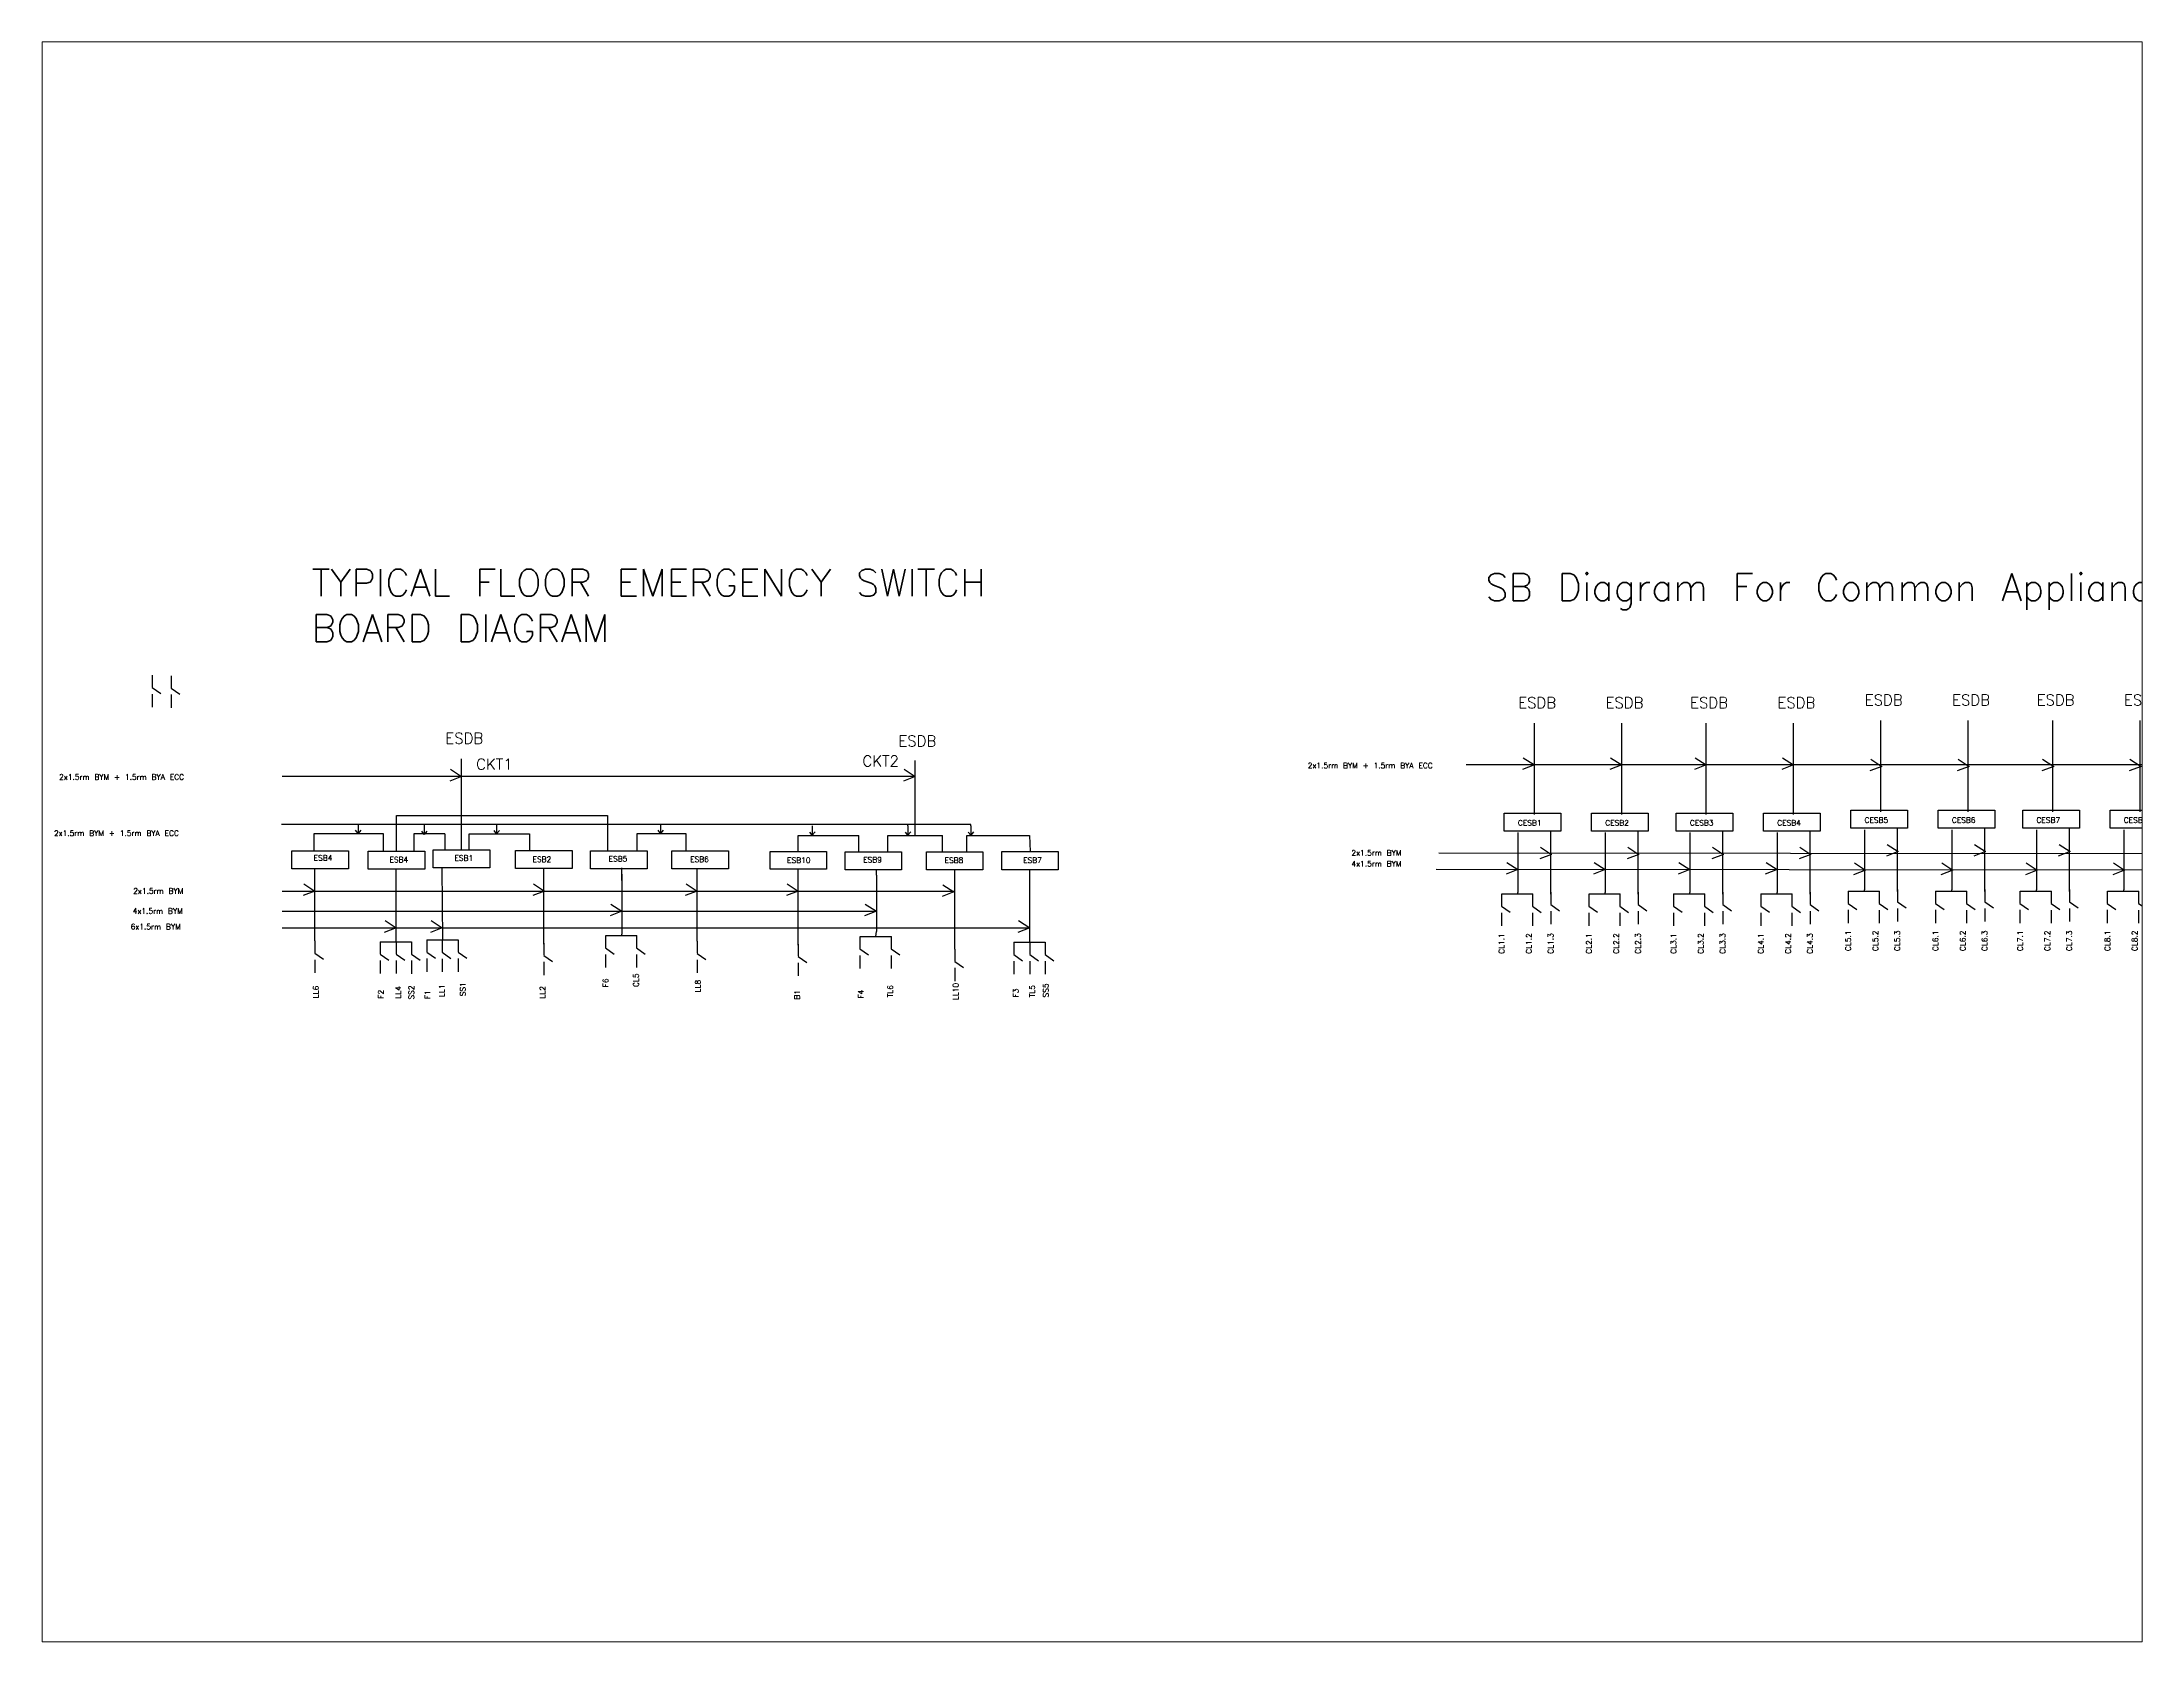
# Paper-space layout 'Layout2' of a CAD drawing. Header units: inches. Extents: x 1.05 to 9.45, y 0.8 to 7.2.
# The model-space entities are those that its viewports show. They can reach past a viewport. Long polylines and large blocks are cut down to what shows.
import ezdxf

# ---------------------------------------------------------------- set-up
doc = ezdxf.new("R2010")
doc.units = ezdxf.units.IN
doc.header["$MEASUREMENT"] = 0
doc.layers.add('Legend', color=50, linetype='Continuous')
doc.styles.get("Standard").update_dxf_attribs({"font": 'txt.shx', "bigfont": '@extfont2.shx'})

# ---------------------------------------------------------------- blocks, each defined once
blk = doc.blocks.new('K')
for p, q in [((0, -2.22), (0, -4.46)), ((0, -4.48), (1.59, -5.6)), ((0, -5.67), (0, -8.07))]:
    blk.add_line(p, q)
blk = doc.blocks.new('Arrow')
for p, q in [((0, 0), (-2.16, -0.85)), ((-2.02, 1.32), (0, 0))]:
    blk.add_line(p, q)

msp = doc.modelspace()

# ---------------------------------------------------------------- linework, layer by layer
for p, q in [((238.7, 8.78), (238.7, 25.49)), ((254.7, 8.78), (254.7, 25.49)), ((270.2, 8.78), (270.2, 25.49)), ((286.2, 8.78), (286.2, 25.49)), ((302.2, 9.28), (302.2, 25.99)), ((318.2, 9.28), (318.2, 25.99)), ((333.7, 9.28), (333.7, 25.99)), ((349.7, 9.28), (349.7, 25.99)), ((42.15, 2.28), (42.15, 18.99)), ((125.26, 4.96), (125.26, 18.68)), ((30.23, 2.06), (30.23, 8.57)), ((30.23, 8.57), (68.87, 8.57)), ((68.87, 8.57), (68.87, 2.13)), ((15.17, 2.2), (15.17, 5.27)), ((15.17, 5.27), (18.93, 5.27)), ((18.93, 5.27), (27.82, 5.27)), ((18.93, 5.27), (27.82, 5.27)), ((27.82, 5.27), (27.82, 2.12)), ((39.12, 5.22), (33.4, 5.22)), ((33.4, 5.22), (33.4, 2.06)), ((39.12, 5.22), (39.12, 2.28)), ((43.54, 2.28), (43.54, 5.22)), ((43.54, 5.22), (54.6, 5.22)), ((44.3, 5.22), (53.19, 5.22)), ((54.6, 5.22), (54.6, 2.21)), ((74.33, 2.13), (74.33, 5.28)), ((74.33, 5.28), (83.22, 5.28)), ((74.33, 5.28), (83.22, 5.28)), ((83.22, 5.28), (83.22, 2.13)), ((103.85, 2.03), (103.85, 4.96)), ((103.85, 4.96), (114.94, 4.96)), ((114.92, 1.95), (114.94, 4.96)), ((120.23, 4.96), (130.29, 4.96)), ((120.23, 1.95), (120.23, 4.96)), ((130.29, 1.95), (130.29, 4.96)), ((134.7, 4.96), (146.19, 4.96)), ((134.7, 1.95), (134.7, 4.96)), ((146.19, 4.96), (146.3, 1.97)), ((235.68, 5.48), (235.68, -4.83)), ((235.68, 5.48), (235.68, -4.83)), ((241.72, -5.83), (241.72, 5.63)), ((251.68, 5.48), (251.68, -4.83)), ((251.68, 5.48), (251.68, -4.83)), ((257.72, -5.83), (257.72, 5.63)), ((267.18, 5.48), (267.18, -4.83)), ((267.18, 5.48), (267.18, -4.83)), ((273.22, -5.83), (273.22, 5.63)), ((283.18, 5.48), (283.18, -4.83)), ((283.18, 5.48), (283.18, -4.83)), ((289.22, -5.83), (289.22, 5.63)), ((299.18, 5.98), (299.18, -4.33)), ((299.18, 5.98), (299.18, -4.33)), ((305.22, -5.33), (305.22, 6.13)), ((315.18, 5.98), (315.18, -4.33)), ((315.18, 5.98), (315.18, -4.33)), ((321.22, -5.33), (321.22, 6.13)), ((330.68, 5.98), (330.68, -4.33)), ((330.68, 5.98), (330.68, -4.33)), ((336.72, -5.33), (336.72, 6.13)), ((346.68, 5.98), (346.68, -4.33)), ((346.68, 5.98), (346.68, -4.33)), ((146.3, 1.97), (146.3, 1.97)), ((15.3, -14.37), (15.3, -1.16)), ((30.16, -1.33), (30.16, -1.23)), ((30.16, -14.53), (30.16, -1.33)), ((30.16, -1.33), (30.16, -1.33)), ((38.52, -1.01), (38.64, -14.21)), ((57.22, -12.56), (57.22, -1.09)), ((71.53, -3.32), (71.53, -1)), ((71.53, -2.16), (71.53, -12.47)), ((71.53, -2.16), (71.53, -12.47)), ((85.31, -14.4), (85.31, -1.2)), ((103.85, -12.73), (103.85, -1.26)), ((118.16, -2.34), (118.16, -1.34)), ((118.16, -2.34), (118.16, -12.65)), ((118.16, -2.34), (118.16, -12.65)), ((132.5, -15.89), (132.5, -1.34)), ((146.24, -1.42), (146.24, -1.33)), ((146.24, -14.63), (146.24, -1.42)), ((146.24, -1.42), (146.24, -1.42)), ((232.72, -5.76), (238.43, -5.76)), ((235.68, -4.83), (235.68, -5.51)), ((235.68, -5.76), (235.68, -5.51)), ((248.72, -5.76), (254.43, -5.76)), ((251.68, -4.83), (251.68, -5.51)), ((251.68, -5.76), (251.68, -5.51)), ((264.22, -5.76), (269.93, -5.76)), ((267.18, -4.83), (267.18, -5.51)), ((267.18, -5.76), (267.18, -5.51)), ((280.22, -5.76), (285.93, -5.76)), ((283.18, -4.83), (283.18, -5.51)), ((283.18, -5.76), (283.18, -5.51)), ((296.22, -5.26), (301.93, -5.26)), ((299.18, -4.33), (299.18, -5.01)), ((299.18, -5.26), (299.18, -5.01)), ((312.22, -5.26), (317.93, -5.26)), ((315.18, -4.33), (315.18, -5.01)), ((315.18, -5.26), (315.18, -5.01)), ((327.72, -5.26), (333.43, -5.26)), ((330.68, -4.33), (330.68, -5.01)), ((330.68, -5.26), (330.68, -5.01)), ((343.72, -5.26), (349.43, -5.26)), ((346.68, -4.33), (346.68, -5.01)), ((346.68, -5.26), (346.68, -5.01)), ((27.27, -14.53), (32.98, -14.53)), ((35.81, -14.17), (41.52, -14.17)), ((57.22, -14.98), (57.22, -12.56)), ((68.56, -13.4), (74.27, -13.4)), ((71.53, -12.47), (71.53, -13.15)), ((71.53, -13.4), (71.53, -13.15)), ((103.85, -15.15), (103.85, -12.73)), ((115.19, -13.58), (120.9, -13.58)), ((118.05, -13.58), (118.16, -12.65)), ((143.34, -14.63), (149.06, -14.63))]:
    msp.add_line(p, q)
at = {"color": 2}
for p, q in [((125.26, 15.75), (9.28, 15.75)), ((397.2, 17.85), (226.19, 17.85)), ((135.43, 6.92), (9.14, 6.92)), ((23.19, 5.28), (22.75, 5.88)), ((23.19, 7.02), (23.19, 5.27)), ((23.7, 5.9), (23.19, 5.28)), ((35.29, 5.11), (34.85, 5.71)), ((35.29, 6.85), (35.29, 5.1)), ((35.8, 5.73), (35.29, 5.11)), ((48.57, 5.23), (48.13, 5.83)), ((48.57, 6.97), (48.57, 5.22)), ((49.08, 5.85), (48.57, 5.23)), ((78.59, 5.29), (78.15, 5.89)), ((78.59, 7.03), (78.59, 5.28)), ((79.1, 5.91), (78.59, 5.29)), ((106.42, 4.97), (105.98, 5.57)), ((106.42, 6.71), (106.42, 4.96)), ((106.94, 5.59), (106.42, 4.97)), ((123.94, 4.97), (123.5, 5.57)), ((123.94, 6.71), (123.94, 4.96)), ((124.45, 5.59), (123.94, 4.97)), ((135.43, 4.97), (134.99, 5.57)), ((135.43, 6.71), (135.43, 4.96)), ((135.95, 5.59), (135.43, 4.97)), ((221.19, 1.75), (400.35, 1.6)), ((220.69, -1.25), (378.85, -1.4)), ((9.28, -8.95), (118.16, -8.95)), ((9.28, -11.99), (146.24, -11.99))]:
    msp.add_line(p, q, dxfattribs=at)
at = {"color": 40, "true_color": 0xf8d731}
for p, q in [((123.94, 6.71), (123.94, 6.92)), ((135.43, 6.71), (135.43, 6.92))]:
    msp.add_line(p, q, dxfattribs=at)
for points in [[(233.19, 9.05), (243.55, 9.05), (243.55, 5.75), (233.19, 5.75)], [(249.19, 9.05), (259.55, 9.05), (259.55, 5.75), (249.19, 5.75)], [(264.69, 9.05), (275.05, 9.05), (275.05, 5.75), (264.69, 5.75)], [(280.69, 9.05), (291.05, 9.05), (291.05, 5.75), (280.69, 5.75)], [(296.69, 9.55), (307.05, 9.55), (307.05, 6.25), (296.69, 6.25)], [(312.69, 9.55), (323.05, 9.55), (323.05, 6.25), (312.69, 6.25)], [(328.19, 9.55), (338.55, 9.55), (338.55, 6.25), (328.19, 6.25)], [(344.19, 9.55), (354.55, 9.55), (354.55, 6.25), (344.19, 6.25)], [(11.07, 2.14), (21.44, 2.14), (21.44, -1.15), (11.07, -1.15)], [(25.05, 2.06), (35.41, 2.06), (35.41, -1.23), (25.05, -1.23)], [(36.96, 2.28), (47.33, 2.28), (47.33, -1.01), (36.96, -1.01)], [(52.04, 2.21), (62.4, 2.21), (62.4, -1.09), (52.04, -1.09)], [(65.78, 2.13), (76.14, 2.13), (76.14, -1.17), (65.78, -1.17)], [(80.69, 2.13), (91.05, 2.13), (91.05, -1.17), (80.69, -1.17)], [(98.67, 2.03), (109.03, 2.03), (109.03, -1.26), (98.67, -1.26)], [(112.41, 1.95), (122.77, 1.95), (122.77, -1.34), (112.41, -1.34)], [(127.32, 1.95), (137.68, 1.95), (137.68, -1.34), (127.32, -1.34)], [(141.12, 1.97), (151.48, 1.97), (151.48, -1.33), (141.12, -1.33)]]:
    msp.add_lwpolyline(points, close=True)
at = {"layer": 'Legend', "color": 2}
msp.add_line((9.28, -5.24), (132.5, -5.24), dxfattribs=at)

# ---------------------------------------------------------------- block references
for p in [(-14.54, 36.52), (-11.03, 36.41), (232.67, -3.54), (238.39, -3.55), (241.72, -3.25), (248.67, -3.54), (254.39, -3.55), (257.72, -3.25), (264.17, -3.54), (269.89, -3.55), (273.22, -3.25), (280.17, -3.54), (285.89, -3.55), (289.22, -3.25), (296.17, -3.04), (301.89, -3.05), (305.22, -2.75), (312.17, -3.04), (317.89, -3.05), (321.22, -2.75), (327.67, -3.04), (333.39, -3.05), (336.72, -2.75), (343.67, -3.04), (349.39, -3.05), (15.3, -12.15), (27.27, -12.31), (30.16, -12.31), (32.99, -12.32), (35.81, -11.95), (38.63, -11.99), (41.53, -11.95), (57.22, -12.56), (68.52, -11.18), (74.23, -11.19), (85.31, -12.18), (103.85, -12.73), (115.15, -11.36), (120.86, -11.36), (143.34, -12.41), (146.24, -12.41), (149.06, -12.42), (132.5, -13.67)]:
    msp.add_blockref('K', p)
at = {"color": 6}
for p in [(42.14, 15.76), (125.26, 15.75), (238.7, 17.85), (254.7, 17.85), (270.2, 17.85), (286.2, 17.85), (302.35, 17.6), (318.35, 17.6), (333.85, 17.6), (349.85, 17.6), (235.68, -1.32), (241.85, 1.48), (251.68, -1.32), (257.85, 1.48), (267.18, -1.32), (273.35, 1.48), (283.18, -1.32), (289.35, 1.48), (305.35, 1.98), (321.35, 1.98), (336.85, 1.98), (352.85, 1.1), (299.35, -1.4), (315.35, -1.4), (330.85, -1.4), (346.85, -1.4), (15.3, -5.24), (57.35, -5.24), (71.53, -8.96), (85.31, -5.24), (103.85, -5.24), (118.15, -8.96), (132.35, -5.4), (30.16, -11.99), (38.62, -11.99), (146.24, -11.99)]:
    msp.add_blockref('Arrow', p, dxfattribs=at)

# ---------------------------------------------------------------- texts
at = {"char_height": 5, "attachment_point": 1}
for s, width, insert in [('TYPICAL FLOOR EMERGENCY SWITCH BOARD DIAGRAM', 145.5, (14.69, 53.75)), ('SB Diagram For Common Appliances', 176, (229.69, 52.92))]:
    msp.add_mtext_dynamic_manual_height_columns(s, width=width, gutter_width=1, heights=[0], dxfattribs=dict(at, insert=insert))
at = {"attachment_point": 1}
for s, insert, char_height, width in [('ESDB', (235.74, 30.25), 2, 3.4801), ('ESDB', (251.74, 30.25), 2, 3.4801), ('ESDB', (267.24, 30.25), 2, 3.4801), ('ESDB', (283.24, 30.25), 2, 3.4801), ('ESDB', (299.24, 30.75), 2, 3.4801), ('ESDB', (315.24, 30.75), 2, 3.4801), ('ESDB', (330.74, 30.75), 2, 3.4801), ('ESDB', (346.74, 30.75), 2, 3.4801), ('ESDB', (39.19, 23.75), 2, 3.4801), ('ESDB', (122.19, 23.25), 2, 3.4801), ('CKT2', (115.6, 19.57), 2, 3.4801), ('CKT1', (44.83, 19), 2, 3.4801), ('CESB1', (235.69, 7.75), 1, 5.3182), ('CESB2', (251.69, 7.75), 1, 5.3182), ('CESB3', (267.19, 7.75), 1, 5.3182), ('CESB4', (283.19, 7.75), 1, 5.3182), ('CESB5', (299.19, 8.25), 1, 5.3182), ('CESB6', (315.19, 8.25), 1, 5.3182), ('CESB7', (330.69, 8.25), 1, 5.3182), ('CESB8', (346.69, 8.25), 1, 5.3182), ('ESB4', (15.05, 1.33), 1, 5.3182), ('\\pxt1;ESB4', (28.96, 1), 1, 5.3182), ('ESB1', (40.85, 1.3), 1, 5.3182), ('ESB2', (55.16, 1.07), 1, 5.3182), ('ESB5', (69.1, 1.16), 1, 5.3182), ('ESB6', (84.02, 1.07), 1, 5.3182), ('ESB10', (101.79, 0.9), 1, 5.3182), ('ESB9', (115.73, 0.98), 1, 5.3182), ('ESB8', (130.65, 0.9), 1, 5.3182), ('ESB7', (145.04, 0.9), 1, 5.3182)]:
    msp.add_mtext(s, dxfattribs=dict(at, insert=insert, char_height=char_height, width=width))
at = {"char_height": 1, "attachment_point": 1, "rotation": 90}
for s, insert in [('CL1.1', (232.19, -16.75)), ('CL1.2', (237.19, -16.75)), ('CL1.3', (241.19, -16.75)), ('CL2.1', (248.19, -16.75)), ('CL2.2', (253.19, -16.75)), ('CL2.3', (257.19, -16.75)), ('CL3.1', (263.69, -16.75)), ('CL3.2', (268.69, -16.75)), ('CL3.3', (272.69, -16.75)), ('CL4.1', (279.69, -16.75)), ('CL4.2', (284.69, -16.75)), ('CL4.3', (288.69, -16.75)), ('CL5.1', (295.69, -16.25)), ('CL5.2', (300.69, -16.25)), ('CL5.3', (304.69, -16.25)), ('CL6.1', (311.69, -16.25)), ('CL6.2', (316.69, -16.25)), ('CL6.3', (320.69, -16.25)), ('CL7.1', (327.19, -16.25)), ('CL7.2', (332.19, -16.25)), ('\\pxt0.92442;CL7.3', (336.19, -16.25)), ('CL8.1', (343.19, -16.25)), ('CL8.2', (348.19, -16.25)), ('LL6', (14.95, -24.9)), ('LL4', (30.03, -24.97)), ('SS2', (32.45, -25.12)), ('LL1', (38.04, -24.68)), ('SS1', (41.87, -24.53)), ('LL2', (56.5, -24.97)), ('F6', (68.04, -22.89)), ('CL5', (73.61, -22.83)), ('LL8', (84.94, -23.83)), ('TL6', (120.19, -24.75)), ('LL10', (132.19, -25.25)), ('TL5', (146.19, -24.75)), ('SS5', (148.69, -24.75)), ('F2', (26.87, -24.97)), ('F1', (35.4, -25.05)), ('B1', (103.13, -25.14)), ('F4', (114.8, -24.95)), ('F3', (143.19, -24.75))]:
    msp.add_mtext_dynamic_manual_height_columns(s, width=1, gutter_width=1, heights=[0], dxfattribs=dict(at, insert=insert))
at = {"layer": 'Legend', "char_height": 1, "attachment_point": 1}
for s, insert in [('2x1.5rm BYM + 1.5rm BYA ECC', (-31.57, 16.15)), ('2x1.5rm BYM + 1.5rm BYA ECC', (197.19, 18.25)), ('2x1.5rm BYM + 1.5rm BYA ECC', (-32.52, 5.85)), ('2x1.5rm BYM', (205.19, 2.25)), ('4x1.5rm BYM', (205.19, 0.25)), ('2x1.5rm BYM', (-17.99, -4.73)), ('6x1.5rm BYM', (-18.46, -11.27)), ('4x1.5rm BYM', (-18.09, -8.4))]:
    msp.add_mtext_dynamic_manual_height_columns(s, width=28.0373, gutter_width=1, heights=[0], dxfattribs=dict(at, insert=insert))

psp = doc.layouts.new('Layout2')

# ---------------------------------------------------------------- viewports
at = {"layer": '0'}
psp.add_viewport(center=(5.25, 4), size=(8.4, 6.4), view_center_point=(157.6585, 3.7405), view_height=293.136798, dxfattribs=at)

doc.saveas('drawing.dxf')
